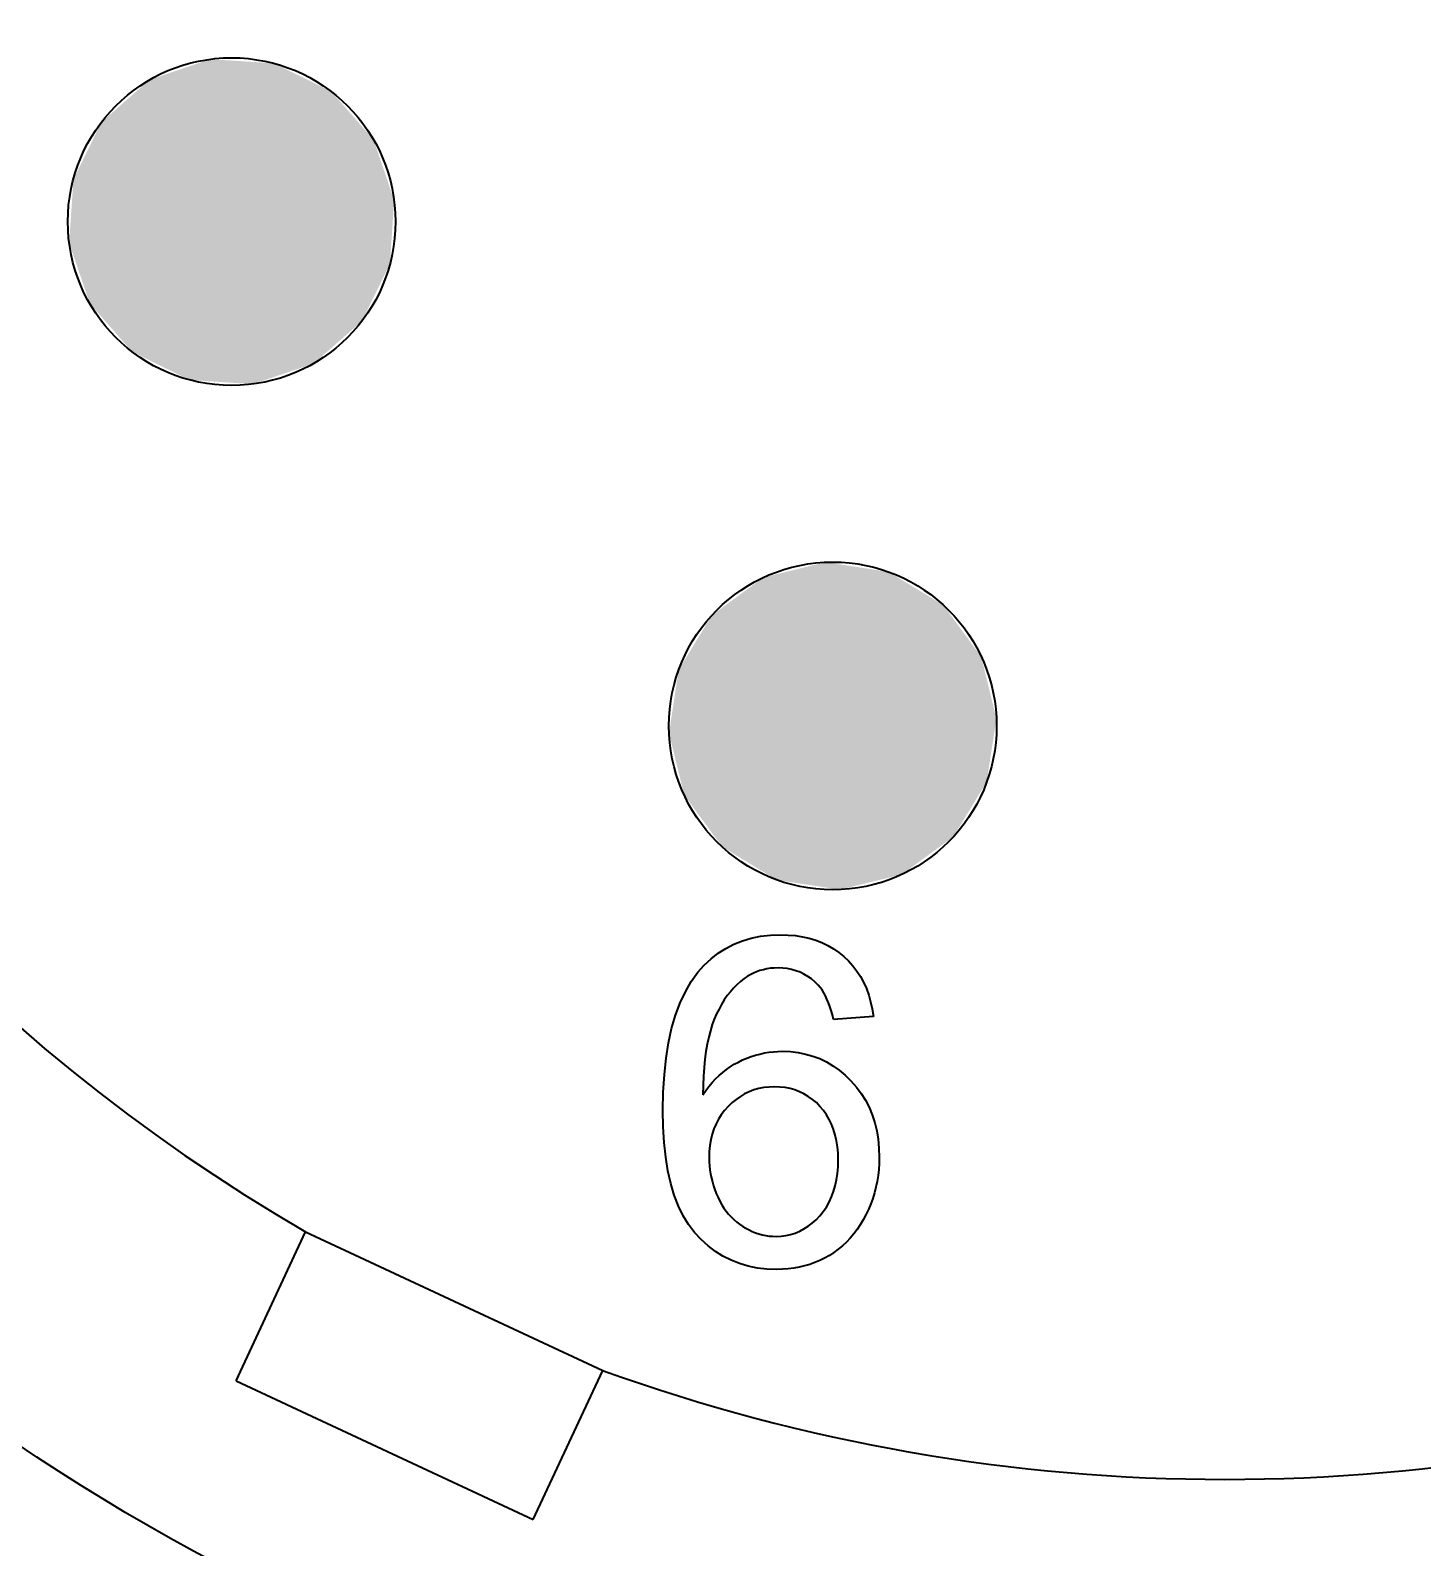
# Model space of a CAD drawing. Extents: x 260 to 819, y -886 to -454.
# Drawn here: x 374.32 to 385.37, y -668.69 to -656.66 of the extents above; entities that cross this region are included whole.
import ezdxf

# ---------------------------------------------------------------- set-up
doc = ezdxf.new("R2010")
doc.units = 0
doc.header["$LTSCALE"] = 150
doc.header["$MEASUREMENT"] = 0
doc.layers.get('0').update_dxf_attribs({"color": 6, "linetype": 'CONTINUOUS'})
doc.layers.add('현배선도', color=7, linetype='CONTINUOUS')

# ---------------------------------------------------------------- blocks, each defined once
blk = doc.blocks.new('A$C220A20F7')
at = {"color": 7, "lineweight": 35, "ltscale": 0.000919583}
blk.add_line((17.964, 11.537), (18.035, 11.558), dxfattribs=at)
at = {"color": 7, "lineweight": 35, "ltscale": 0.000941815}
blk.add_line((18.035, 11.558), (18.109, 11.573), dxfattribs=at)
at = {"color": 7, "lineweight": 35, "ltscale": 0.000971547}
blk.add_line((18.109, 11.573), (18.186, 11.582), dxfattribs=at)
at = {"color": 7, "lineweight": 35, "ltscale": 0.001009}
blk.add_line((18.186, 11.582), (18.266, 11.585), dxfattribs=at)
at = {"color": 7, "lineweight": 35, "ltscale": 0.000754087}
blk.add_line((18.266, 11.585), (18.327, 11.583), dxfattribs=at)
at = {"color": 7, "lineweight": 35, "ltscale": 0.000727654}
blk.add_line((18.327, 11.583), (18.385, 11.578), dxfattribs=at)
at = {"color": 7, "lineweight": 35, "ltscale": 0.000706329}
blk.add_line((18.385, 11.578), (18.441, 11.569), dxfattribs=at)
at = {"color": 7, "lineweight": 35, "ltscale": 0.000685897}
blk.add_line((18.441, 11.569), (18.494, 11.557), dxfattribs=at)
at = {"color": 7, "lineweight": 35, "ltscale": 0.000671608}
blk.add_line((18.494, 11.557), (18.546, 11.542), dxfattribs=at)
at = {"color": 7, "lineweight": 35, "ltscale": 0.000905956}
blk.add_line((17.716, 11.394), (17.773, 11.439), dxfattribs=at)
at = {"color": 7, "lineweight": 35, "ltscale": 0.000896688}
blk.add_line((17.773, 11.439), (17.833, 11.477), dxfattribs=at)
at = {"color": 7, "lineweight": 35, "ltscale": 0.0008957}
blk.add_line((17.833, 11.477), (17.897, 11.51), dxfattribs=at)
at = {"color": 7, "lineweight": 35, "ltscale": 0.00090367}
blk.add_line((17.897, 11.51), (17.964, 11.537), dxfattribs=at)
at = {"color": 7, "lineweight": 35, "ltscale": 0.000658844}
blk.add_line((18.546, 11.542), (18.595, 11.523), dxfattribs=at)
at = {"color": 7, "lineweight": 35, "ltscale": 0.000649926}
blk.add_line((18.595, 11.523), (18.642, 11.5), dxfattribs=at)
at = {"color": 7, "lineweight": 35, "ltscale": 0.000644822}
blk.add_line((18.642, 11.5), (18.686, 11.474), dxfattribs=at)
at = {"color": 7, "lineweight": 35, "ltscale": 0.000645973}
blk.add_line((18.686, 11.474), (18.729, 11.445), dxfattribs=at)
at = {"color": 7, "lineweight": 35, "ltscale": 0.000648436}
blk.add_line((18.729, 11.445), (18.769, 11.413), dxfattribs=at)
at = {"color": 7, "lineweight": 35, "ltscale": 0.000947054}
blk.add_line((17.612, 11.287), (17.662, 11.343), dxfattribs=at)
at = {"color": 7, "lineweight": 35, "ltscale": 0.000921795}
blk.add_line((17.662, 11.343), (17.716, 11.394), dxfattribs=at)
at = {"color": 7, "lineweight": 35, "ltscale": 0.000361754}
blk.add_line((18.187, 11.319), (18.159, 11.314), dxfattribs=at)
at = {"color": 7, "lineweight": 35, "ltscale": 0.000369147}
blk.add_line((18.217, 11.321), (18.187, 11.319), dxfattribs=at)
at = {"color": 7, "lineweight": 35, "ltscale": 0.00037627}
blk.add_line((18.247, 11.322), (18.217, 11.321), dxfattribs=at)
at = {"color": 7, "lineweight": 35, "ltscale": 0.000467221}
blk.add_line((18.284, 11.321), (18.247, 11.322), dxfattribs=at)
at = {"color": 7, "lineweight": 35, "ltscale": 0.000455366}
blk.add_line((18.32, 11.317), (18.284, 11.321), dxfattribs=at)
at = {"color": 7, "lineweight": 35, "ltscale": 0.000444652}
blk.add_line((18.355, 11.31), (18.32, 11.317), dxfattribs=at)
at = {"color": 7, "lineweight": 35, "ltscale": 0.000648131}
blk.add_line((18.769, 11.413), (18.807, 11.377), dxfattribs=at)
at = {"color": 7, "lineweight": 35, "ltscale": 0.00064529}
blk.add_line((18.807, 11.377), (18.841, 11.338), dxfattribs=at)
at = {"color": 7, "lineweight": 35, "ltscale": 0.000644709}
blk.add_line((18.841, 11.338), (18.873, 11.297), dxfattribs=at)
at = {"color": 7, "lineweight": 35, "ltscale": 0.001171}
blk.add_line((17.512, 11.133), (17.559, 11.214), dxfattribs=at)
at = {"color": 7, "lineweight": 35, "ltscale": 0.001122}
blk.add_line((17.559, 11.214), (17.612, 11.287), dxfattribs=at)
at = {"color": 7, "lineweight": 35, "ltscale": 0.000471009}
blk.add_line((17.95, 11.214), (17.921, 11.189), dxfattribs=at)
at = {"color": 7, "lineweight": 35, "ltscale": 0.000468065}
blk.add_line((17.979, 11.237), (17.95, 11.214), dxfattribs=at)
at = {"color": 7, "lineweight": 35, "ltscale": 0.000356068}
blk.add_line((18.002, 11.253), (17.979, 11.237), dxfattribs=at)
at = {"color": 7, "lineweight": 35, "ltscale": 0.000352197}
blk.add_line((18.027, 11.268), (18.002, 11.253), dxfattribs=at)
at = {"color": 7, "lineweight": 35, "ltscale": 0.000349918}
blk.add_line((18.052, 11.28), (18.027, 11.268), dxfattribs=at)
at = {"color": 7, "lineweight": 35, "ltscale": 0.000350401}
blk.add_line((18.077, 11.291), (18.052, 11.28), dxfattribs=at)
at = {"color": 7, "lineweight": 35, "ltscale": 0.000349714}
blk.add_line((18.104, 11.301), (18.077, 11.291), dxfattribs=at)
at = {"color": 7, "lineweight": 35, "ltscale": 0.000352751}
blk.add_line((18.131, 11.308), (18.104, 11.301), dxfattribs=at)
at = {"color": 7, "lineweight": 35, "ltscale": 0.00035651}
blk.add_line((18.159, 11.314), (18.131, 11.308), dxfattribs=at)
at = {"color": 7, "lineweight": 35, "ltscale": 0.000438475}
blk.add_line((18.389, 11.3), (18.355, 11.31), dxfattribs=at)
at = {"color": 7, "lineweight": 35, "ltscale": 0.000434022}
blk.add_line((18.422, 11.288), (18.389, 11.3), dxfattribs=at)
at = {"color": 7, "lineweight": 35, "ltscale": 0.000434667}
blk.add_line((18.453, 11.273), (18.422, 11.288), dxfattribs=at)
at = {"color": 7, "lineweight": 35, "ltscale": 0.000436206}
blk.add_line((18.483, 11.255), (18.453, 11.273), dxfattribs=at)
at = {"color": 7, "lineweight": 35, "ltscale": 0.000443677}
blk.add_line((18.512, 11.235), (18.483, 11.255), dxfattribs=at)
at = {"color": 7, "lineweight": 35, "ltscale": 0.000451816}
blk.add_line((18.54, 11.211), (18.512, 11.235), dxfattribs=at)
at = {"color": 7, "lineweight": 35, "ltscale": 0.000463438}
blk.add_line((18.566, 11.186), (18.54, 11.211), dxfattribs=at)
at = {"color": 7, "lineweight": 35, "ltscale": 0.000648256}
blk.add_line((18.873, 11.297), (18.901, 11.254), dxfattribs=at)
at = {"color": 7, "lineweight": 35, "ltscale": 0.000657346}
blk.add_line((18.901, 11.254), (18.926, 11.208), dxfattribs=at)
at = {"color": 7, "lineweight": 35, "ltscale": 0.000670138}
blk.add_line((18.926, 11.208), (18.948, 11.159), dxfattribs=at)
at = {"color": 7, "lineweight": 35, "ltscale": 0.001229}
blk.add_line((17.47, 11.044), (17.512, 11.133), dxfattribs=at)
at = {"color": 7, "lineweight": 35, "ltscale": 0.000504615}
blk.add_line((17.844, 11.102), (17.821, 11.069), dxfattribs=at)
at = {"color": 7, "lineweight": 35, "ltscale": 0.0004939}
blk.add_line((17.869, 11.133), (17.844, 11.102), dxfattribs=at)
at = {"color": 7, "lineweight": 35, "ltscale": 0.000485108}
blk.add_line((17.894, 11.162), (17.869, 11.133), dxfattribs=at)
at = {"color": 7, "lineweight": 35, "ltscale": 0.000476901}
blk.add_line((17.921, 11.189), (17.894, 11.162), dxfattribs=at)
at = {"color": 7, "lineweight": 35, "ltscale": 0.000294962}
blk.add_line((18.581, 11.167), (18.566, 11.186), dxfattribs=at)
at = {"color": 7, "lineweight": 35, "ltscale": 0.000310109}
blk.add_line((18.596, 11.147), (18.581, 11.167), dxfattribs=at)
at = {"color": 7, "lineweight": 35, "ltscale": 0.000327368}
blk.add_line((18.61, 11.125), (18.596, 11.147), dxfattribs=at)
at = {"color": 7, "lineweight": 35, "ltscale": 0.000344089}
blk.add_line((18.623, 11.101), (18.61, 11.125), dxfattribs=at)
at = {"color": 7, "lineweight": 35, "ltscale": 0.000363456}
blk.add_line((18.635, 11.075), (18.623, 11.101), dxfattribs=at)
at = {"color": 7, "lineweight": 35, "ltscale": 0.000684741}
blk.add_line((18.948, 11.159), (18.967, 11.107), dxfattribs=at)
at = {"color": 7, "lineweight": 35, "ltscale": 0.000703616}
blk.add_line((18.967, 11.107), (18.982, 11.053), dxfattribs=at)
at = {"color": 7, "lineweight": 35, "ltscale": 0.001298}
blk.add_line((17.434, 10.947), (17.47, 11.044), dxfattribs=at)
at = {"color": 7, "lineweight": 35, "ltscale": 0.000561843}
blk.add_line((17.759, 10.957), (17.741, 10.916), dxfattribs=at)
at = {"color": 7, "lineweight": 35, "ltscale": 0.000546097}
blk.add_line((17.779, 10.996), (17.759, 10.957), dxfattribs=at)
at = {"color": 7, "lineweight": 35, "ltscale": 0.000530894}
blk.add_line((17.799, 11.033), (17.779, 10.996), dxfattribs=at)
at = {"color": 7, "lineweight": 35, "ltscale": 0.000517417}
blk.add_line((17.821, 11.069), (17.799, 11.033), dxfattribs=at)
at = {"color": 7, "lineweight": 35, "ltscale": 0.000383467}
blk.add_line((18.647, 11.046), (18.635, 11.075), dxfattribs=at)
at = {"color": 7, "lineweight": 35, "ltscale": 0.000404001}
blk.add_line((18.658, 11.016), (18.647, 11.046), dxfattribs=at)
at = {"color": 7, "lineweight": 35, "ltscale": 0.000425459}
blk.add_line((18.668, 10.983), (18.658, 11.016), dxfattribs=at)
at = {"color": 7, "lineweight": 35, "ltscale": 0.000447966}
blk.add_line((18.678, 10.949), (18.668, 10.983), dxfattribs=at)
at = {"color": 7, "lineweight": 35, "ltscale": 0.000726195}
blk.add_line((18.982, 11.053), (18.995, 10.997), dxfattribs=at)
at = {"color": 7, "lineweight": 35, "ltscale": 0.000750896}
blk.add_line((18.995, 10.997), (19.004, 10.937), dxfattribs=at)
at = {"color": 7, "lineweight": 35, "ltscale": 0.001455}
blk.add_line((17.378, 10.728), (17.403, 10.841), dxfattribs=at)
at = {"color": 7, "lineweight": 35, "ltscale": 0.001373}
blk.add_line((17.403, 10.841), (17.434, 10.947), dxfattribs=at)
at = {"color": 7, "lineweight": 35, "ltscale": 0.000623712}
blk.add_line((17.725, 10.872), (17.71, 10.824), dxfattribs=at)
at = {"color": 7, "lineweight": 35, "ltscale": 0.000587474}
blk.add_line((17.741, 10.916), (17.725, 10.872), dxfattribs=at)
at = {"color": 7, "lineweight": 35, "ltscale": 0.000470385}
blk.add_line((18.687, 10.912), (18.678, 10.949), dxfattribs=at)
at = {"color": 7, "lineweight": 35, "ltscale": 0.00398}
blk.add_line((19.004, 10.937), (18.687, 10.912), dxfattribs=at)
at = {"color": 7, "lineweight": 35, "ltscale": 0.001544}
blk.add_line((17.359, 10.606), (17.378, 10.728), dxfattribs=at)
at = {"color": 7, "lineweight": 35, "ltscale": 0.000739956}
blk.add_line((17.685, 10.718), (17.675, 10.66), dxfattribs=at)
at = {"color": 7, "lineweight": 35, "ltscale": 0.000699383}
blk.add_line((17.697, 10.773), (17.685, 10.718), dxfattribs=at)
at = {"color": 7, "lineweight": 35, "ltscale": 0.000660246}
blk.add_line((17.71, 10.824), (17.697, 10.773), dxfattribs=at)
at = {"color": 7, "lineweight": 35, "ltscale": 0.001636}
blk.add_line((17.345, 10.476), (17.359, 10.606), dxfattribs=at)
at = {"color": 7, "lineweight": 35, "ltscale": 0.00082277}
blk.add_line((17.667, 10.598), (17.661, 10.533), dxfattribs=at)
at = {"color": 7, "lineweight": 35, "ltscale": 0.000780346}
blk.add_line((17.675, 10.66), (17.667, 10.598), dxfattribs=at)
at = {"color": 7, "lineweight": 35, "ltscale": 0.000459796}
blk.add_line((17.966, 10.592), (18, 10.606), dxfattribs=at)
at = {"color": 7, "lineweight": 35, "ltscale": 0.000456098}
blk.add_line((18, 10.606), (18.034, 10.619), dxfattribs=at)
at = {"color": 7, "lineweight": 35, "ltscale": 0.00045203}
blk.add_line((18.034, 10.619), (18.069, 10.63), dxfattribs=at)
at = {"color": 7, "lineweight": 35, "ltscale": 0.000450368}
blk.add_line((18.069, 10.63), (18.104, 10.639), dxfattribs=at)
at = {"color": 7, "lineweight": 35, "ltscale": 0.000449018}
blk.add_line((18.104, 10.639), (18.139, 10.647), dxfattribs=at)
at = {"color": 7, "lineweight": 35, "ltscale": 0.000448714}
blk.add_line((18.139, 10.647), (18.174, 10.653), dxfattribs=at)
at = {"color": 7, "lineweight": 35, "ltscale": 0.000451019}
blk.add_line((18.174, 10.653), (18.21, 10.657), dxfattribs=at)
at = {"color": 7, "lineweight": 35, "ltscale": 0.000451246}
blk.add_line((18.21, 10.657), (18.246, 10.66), dxfattribs=at)
at = {"color": 7, "lineweight": 35, "ltscale": 0.00045407}
blk.add_line((18.246, 10.66), (18.282, 10.661), dxfattribs=at)
at = {"color": 7, "lineweight": 35, "ltscale": 0.000787132}
blk.add_line((18.282, 10.661), (18.345, 10.658), dxfattribs=at)
at = {"color": 7, "lineweight": 35, "ltscale": 0.000767968}
blk.add_line((18.345, 10.658), (18.406, 10.651), dxfattribs=at)
at = {"color": 7, "lineweight": 35, "ltscale": 0.000753061}
blk.add_line((18.406, 10.651), (18.465, 10.639), dxfattribs=at)
at = {"color": 7, "lineweight": 35, "ltscale": 0.000744536}
blk.add_line((18.465, 10.639), (18.523, 10.623), dxfattribs=at)
at = {"color": 7, "lineweight": 35, "ltscale": 0.000740051}
blk.add_line((18.523, 10.623), (18.578, 10.602), dxfattribs=at)
at = {"color": 7, "lineweight": 35, "ltscale": 0.00074105}
blk.add_line((18.578, 10.602), (18.631, 10.576), dxfattribs=at)
at = {"color": 7, "lineweight": 35, "ltscale": 0.001733}
blk.add_line((17.336, 10.337), (17.345, 10.476), dxfattribs=at)
at = {"color": 7, "lineweight": 35, "ltscale": 0.000865558}
blk.add_line((17.661, 10.533), (17.656, 10.464), dxfattribs=at)
at = {"color": 7, "lineweight": 35, "ltscale": 0.000477423}
blk.add_line((17.779, 10.468), (17.808, 10.493), dxfattribs=at)
at = {"color": 7, "lineweight": 35, "ltscale": 0.000472571}
blk.add_line((17.808, 10.493), (17.838, 10.516), dxfattribs=at)
at = {"color": 7, "lineweight": 35, "ltscale": 0.000470081}
blk.add_line((17.838, 10.516), (17.868, 10.538), dxfattribs=at)
at = {"color": 7, "lineweight": 35, "ltscale": 0.000467336}
blk.add_line((17.868, 10.538), (17.9, 10.558), dxfattribs=at)
at = {"color": 7, "lineweight": 35, "ltscale": 0.00046766}
blk.add_line((17.9, 10.558), (17.933, 10.575), dxfattribs=at)
at = {"color": 7, "lineweight": 35, "ltscale": 0.000464931}
blk.add_line((17.933, 10.575), (17.966, 10.592), dxfattribs=at)
at = {"color": 7, "lineweight": 35, "ltscale": 0.000748628}
blk.add_line((18.631, 10.576), (18.683, 10.545), dxfattribs=at)
at = {"color": 7, "lineweight": 35, "ltscale": 0.000760097}
blk.add_line((18.683, 10.545), (18.732, 10.51), dxfattribs=at)
at = {"color": 7, "lineweight": 35, "ltscale": 0.000778594}
blk.add_line((18.732, 10.51), (18.78, 10.47), dxfattribs=at)
at = {"color": 7, "lineweight": 35, "ltscale": 0.000953309}
blk.add_line((17.653, 10.391), (17.651, 10.315), dxfattribs=at)
at = {"color": 7, "lineweight": 35, "ltscale": 0.000909336}
blk.add_line((17.656, 10.464), (17.653, 10.391), dxfattribs=at)
at = {"color": 7, "lineweight": 35, "ltscale": 0.000508128}
blk.add_line((17.675, 10.349), (17.699, 10.381), dxfattribs=at)
at = {"color": 7, "lineweight": 35, "ltscale": 0.000498925}
blk.add_line((17.699, 10.381), (17.725, 10.412), dxfattribs=at)
at = {"color": 7, "lineweight": 35, "ltscale": 0.000490232}
blk.add_line((17.725, 10.412), (17.751, 10.441), dxfattribs=at)
at = {"color": 7, "lineweight": 35, "ltscale": 0.000483417}
blk.add_line((17.751, 10.441), (17.779, 10.468), dxfattribs=at)
at = {"color": 7, "lineweight": 35, "ltscale": 0.000498469}
blk.add_line((18.056, 10.354), (18.019, 10.34), dxfattribs=at)
at = {"color": 7, "lineweight": 35, "ltscale": 0.000501568}
blk.add_line((18.095, 10.365), (18.056, 10.354), dxfattribs=at)
at = {"color": 7, "lineweight": 35, "ltscale": 0.000509105}
blk.add_line((18.135, 10.372), (18.095, 10.365), dxfattribs=at)
at = {"color": 7, "lineweight": 35, "ltscale": 0.000520513}
for p, q in [((18.176, 10.377), (18.135, 10.372)), ((18.303, 10.372), (18.261, 10.377))]:
    blk.add_line(p, q, dxfattribs=at)
at = {"color": 7, "lineweight": 35, "ltscale": 0.000532901}
blk.add_line((18.219, 10.379), (18.176, 10.377), dxfattribs=at)
at = {"color": 7, "lineweight": 35, "ltscale": 0.000535951}
blk.add_line((18.261, 10.377), (18.219, 10.379), dxfattribs=at)
at = {"color": 7, "lineweight": 35, "ltscale": 0.000508356}
blk.add_line((18.343, 10.365), (18.303, 10.372), dxfattribs=at)
at = {"color": 7, "lineweight": 35, "ltscale": 0.000499365}
blk.add_line((18.381, 10.354), (18.343, 10.365), dxfattribs=at)
at = {"color": 7, "lineweight": 35, "ltscale": 0.000492756}
blk.add_line((18.418, 10.34), (18.381, 10.354), dxfattribs=at)
at = {"color": 7, "lineweight": 35, "ltscale": 0.000799435}
blk.add_line((18.78, 10.47), (18.826, 10.426), dxfattribs=at)
at = {"color": 7, "lineweight": 35, "ltscale": 0.000806213}
blk.add_line((18.826, 10.426), (18.869, 10.377), dxfattribs=at)
at = {"color": 7, "lineweight": 35, "ltscale": 0.000797124}
blk.add_line((18.869, 10.377), (18.907, 10.326), dxfattribs=at)
at = {"color": 7, "lineweight": 35, "ltscale": 0.001833}
blk.add_line((17.334, 10.191), (17.336, 10.337), dxfattribs=at)
at = {"color": 7, "lineweight": 35, "ltscale": 0.000519537}
blk.add_line((17.651, 10.315), (17.675, 10.349), dxfattribs=at)
at = {"color": 7, "lineweight": 35, "ltscale": 0.000533138}
blk.add_line((17.882, 10.253), (17.851, 10.223), dxfattribs=at)
at = {"color": 7, "lineweight": 35, "ltscale": 0.000519893}
blk.add_line((17.914, 10.279), (17.882, 10.253), dxfattribs=at)
at = {"color": 7, "lineweight": 35, "ltscale": 0.000508911}
blk.add_line((17.948, 10.303), (17.914, 10.279), dxfattribs=at)
at = {"color": 7, "lineweight": 35, "ltscale": 0.000501934}
blk.add_line((17.982, 10.323), (17.948, 10.303), dxfattribs=at)
at = {"color": 7, "lineweight": 35, "ltscale": 0.000499632}
blk.add_line((18.019, 10.34), (17.982, 10.323), dxfattribs=at)
at = {"color": 7, "lineweight": 35, "ltscale": 0.000492058}
blk.add_line((18.453, 10.323), (18.418, 10.34), dxfattribs=at)
at = {"color": 7, "lineweight": 35, "ltscale": 0.000494037}
blk.add_line((18.487, 10.303), (18.453, 10.323), dxfattribs=at)
at = {"color": 7, "lineweight": 35, "ltscale": 0.00049895}
blk.add_line((18.52, 10.279), (18.487, 10.303), dxfattribs=at)
at = {"color": 7, "lineweight": 35, "ltscale": 0.000508185}
blk.add_line((18.551, 10.253), (18.52, 10.279), dxfattribs=at)
at = {"color": 7, "lineweight": 35, "ltscale": 0.000521677}
blk.add_line((18.58, 10.223), (18.551, 10.253), dxfattribs=at)
at = {"color": 7, "lineweight": 35, "ltscale": 0.000794157}
blk.add_line((18.907, 10.326), (18.94, 10.272), dxfattribs=at)
at = {"color": 7, "lineweight": 35, "ltscale": 0.000796072}
blk.add_line((18.94, 10.272), (18.97, 10.216), dxfattribs=at)
at = {"color": 7, "lineweight": 35, "ltscale": 0.001638}
blk.add_line((17.336, 10.06), (17.334, 10.191), dxfattribs=at)
at = {"color": 7, "lineweight": 35, "ltscale": 0.000532323}
blk.add_line((17.775, 10.122), (17.755, 10.084), dxfattribs=at)
at = {"color": 7, "lineweight": 35, "ltscale": 0.000530118}
blk.add_line((17.797, 10.157), (17.775, 10.122), dxfattribs=at)
at = {"color": 7, "lineweight": 35, "ltscale": 0.000531619}
blk.add_line((17.823, 10.191), (17.797, 10.157), dxfattribs=at)
at = {"color": 7, "lineweight": 35, "ltscale": 0.0005363}
blk.add_line((17.851, 10.223), (17.823, 10.191), dxfattribs=at)
at = {"color": 7, "lineweight": 35, "ltscale": 0.000527368}
blk.add_line((18.608, 10.191), (18.58, 10.223), dxfattribs=at)
at = {"color": 7, "lineweight": 35, "ltscale": 0.000527557}
blk.add_line((18.632, 10.157), (18.608, 10.191), dxfattribs=at)
at = {"color": 7, "lineweight": 35, "ltscale": 0.000533143}
blk.add_line((18.654, 10.12), (18.632, 10.157), dxfattribs=at)
at = {"color": 7, "lineweight": 35, "ltscale": 0.000540722}
blk.add_line((18.672, 10.081), (18.654, 10.12), dxfattribs=at)
at = {"color": 7, "lineweight": 35, "ltscale": 0.000803434}
blk.add_line((18.97, 10.216), (18.994, 10.156), dxfattribs=at)
at = {"color": 7, "lineweight": 35, "ltscale": 0.000816461}
blk.add_line((18.994, 10.156), (19.014, 10.094), dxfattribs=at)
at = {"color": 7, "lineweight": 35, "ltscale": 0.001545}
blk.add_line((17.344, 9.936), (17.336, 10.06), dxfattribs=at)
at = {"color": 7, "lineweight": 35, "ltscale": 0.000560686}
blk.add_line((17.725, 10.002), (17.714, 9.959), dxfattribs=at)
at = {"color": 7, "lineweight": 35, "ltscale": 0.00054756}
blk.add_line((17.738, 10.044), (17.725, 10.002), dxfattribs=at)
at = {"color": 7, "lineweight": 35, "ltscale": 0.000538459}
blk.add_line((17.755, 10.084), (17.738, 10.044), dxfattribs=at)
at = {"color": 7, "lineweight": 35, "ltscale": 0.000553196}
blk.add_line((18.688, 10.04), (18.672, 10.081), dxfattribs=at)
at = {"color": 7, "lineweight": 35, "ltscale": 0.000568427}
blk.add_line((18.701, 9.996), (18.688, 10.04), dxfattribs=at)
at = {"color": 7, "lineweight": 35, "ltscale": 0.000587565}
blk.add_line((18.711, 9.95), (18.701, 9.996), dxfattribs=at)
at = {"color": 7, "lineweight": 35, "ltscale": 0.000834365}
blk.add_line((19.014, 10.094), (19.03, 10.029), dxfattribs=at)
at = {"color": 7, "lineweight": 35, "ltscale": 0.000856537}
blk.add_line((19.03, 10.029), (19.041, 9.962), dxfattribs=at)
at = {"color": 7, "lineweight": 35, "ltscale": 0.001456}
blk.add_line((17.356, 9.82), (17.344, 9.936), dxfattribs=at)
at = {"color": 7, "lineweight": 35, "ltscale": 0.000595866}
blk.add_line((17.707, 9.913), (17.702, 9.866), dxfattribs=at)
at = {"color": 7, "lineweight": 35, "ltscale": 0.000577025}
blk.add_line((17.714, 9.959), (17.707, 9.913), dxfattribs=at)
at = {"color": 7, "lineweight": 35, "ltscale": 0.000609031}
blk.add_line((18.718, 9.902), (18.711, 9.95), dxfattribs=at)
at = {"color": 7, "lineweight": 35, "ltscale": 0.000633272}
blk.add_line((18.723, 9.851), (18.718, 9.902), dxfattribs=at)
at = {"color": 7, "lineweight": 35, "ltscale": 0.000883926}
blk.add_line((19.041, 9.962), (19.048, 9.891), dxfattribs=at)
at = {"color": 7, "lineweight": 35, "ltscale": 0.000914247}
blk.add_line((19.048, 9.891), (19.05, 9.818), dxfattribs=at)
at = {"color": 7, "lineweight": 35, "ltscale": 0.00137}
blk.add_line((17.374, 9.712), (17.356, 9.82), dxfattribs=at)
at = {"color": 7, "lineweight": 35, "ltscale": 0.000618109}
blk.add_line((17.702, 9.866), (17.701, 9.816), dxfattribs=at)
at = {"color": 7, "lineweight": 35, "ltscale": 0.000410754}
blk.add_line((17.701, 9.816), (17.701, 9.783), dxfattribs=at)
at = {"color": 7, "lineweight": 35, "ltscale": 0.000407473}
blk.add_line((17.701, 9.783), (17.703, 9.751), dxfattribs=at)
at = {"color": 7, "lineweight": 35, "ltscale": 0.000660156}
blk.add_line((18.724, 9.799), (18.723, 9.851), dxfattribs=at)
at = {"color": 7, "lineweight": 35, "ltscale": 0.000686088}
blk.add_line((18.723, 9.744), (18.724, 9.799), dxfattribs=at)
at = {"color": 7, "lineweight": 35, "ltscale": 0.00060041}
blk.add_line((19.049, 9.77), (19.046, 9.722), dxfattribs=at)
at = {"color": 7, "lineweight": 35, "ltscale": 0.000607646}
blk.add_line((19.05, 9.818), (19.049, 9.77), dxfattribs=at)
at = {"color": 7, "lineweight": 35, "ltscale": 0.001288}
blk.add_line((17.397, 9.612), (17.374, 9.712), dxfattribs=at)
at = {"color": 7, "lineweight": 35, "ltscale": 0.000406014}
blk.add_line((17.703, 9.751), (17.707, 9.719), dxfattribs=at)
at = {"color": 7, "lineweight": 35, "ltscale": 0.000404413}
blk.add_line((17.707, 9.719), (17.712, 9.687), dxfattribs=at)
at = {"color": 7, "lineweight": 35, "ltscale": 0.000404585}
blk.add_line((17.712, 9.687), (17.718, 9.655), dxfattribs=at)
at = {"color": 7, "lineweight": 35, "ltscale": 0.000404317}
blk.add_line((17.718, 9.655), (17.726, 9.624), dxfattribs=at)
at = {"color": 7, "lineweight": 35, "ltscale": 0.000611219}
blk.add_line((18.701, 9.593), (18.711, 9.641), dxfattribs=at)
at = {"color": 7, "lineweight": 35, "ltscale": 0.000633972}
blk.add_line((18.711, 9.641), (18.718, 9.691), dxfattribs=at)
at = {"color": 7, "lineweight": 35, "ltscale": 0.000658994}
blk.add_line((18.718, 9.691), (18.723, 9.744), dxfattribs=at)
at = {"color": 7, "lineweight": 35, "ltscale": 0.000589141}
blk.add_line((19.041, 9.674), (19.033, 9.628), dxfattribs=at)
at = {"color": 7, "lineweight": 35, "ltscale": 0.00059377}
blk.add_line((19.046, 9.722), (19.041, 9.674), dxfattribs=at)
at = {"color": 7, "lineweight": 35, "ltscale": 0.001212}
blk.add_line((17.424, 9.519), (17.397, 9.612), dxfattribs=at)
at = {"color": 7, "lineweight": 35, "ltscale": 0.001142}
blk.add_line((17.457, 9.433), (17.424, 9.519), dxfattribs=at)
at = {"color": 7, "lineweight": 35, "ltscale": 0.000405763}
blk.add_line((17.726, 9.624), (17.735, 9.592), dxfattribs=at)
at = {"color": 7, "lineweight": 35, "ltscale": 0.000407315}
blk.add_line((17.735, 9.592), (17.745, 9.562), dxfattribs=at)
at = {"color": 7, "lineweight": 35, "ltscale": 0.000409809}
blk.add_line((17.745, 9.562), (17.757, 9.531), dxfattribs=at)
at = {"color": 7, "lineweight": 35, "ltscale": 0.000413705}
blk.add_line((17.757, 9.531), (17.771, 9.501), dxfattribs=at)
at = {"color": 7, "lineweight": 35, "ltscale": 0.000575777}
blk.add_line((18.672, 9.505), (18.688, 9.548), dxfattribs=at)
at = {"color": 7, "lineweight": 35, "ltscale": 0.000591925}
blk.add_line((18.688, 9.548), (18.701, 9.593), dxfattribs=at)
at = {"color": 7, "lineweight": 35, "ltscale": 0.000581889}
blk.add_line((19.012, 9.537), (18.999, 9.492), dxfattribs=at)
at = {"color": 7, "lineweight": 35, "ltscale": 0.000582329}
blk.add_line((19.024, 9.582), (19.012, 9.537), dxfattribs=at)
at = {"color": 7, "lineweight": 35, "ltscale": 0.000585012}
blk.add_line((19.033, 9.628), (19.024, 9.582), dxfattribs=at)
at = {"color": 7, "lineweight": 35, "ltscale": 0.00108}
blk.add_line((17.495, 9.356), (17.457, 9.433), dxfattribs=at)
at = {"color": 7, "lineweight": 35, "ltscale": 0.000410466}
blk.add_line((17.771, 9.501), (17.785, 9.471), dxfattribs=at)
at = {"color": 7, "lineweight": 35, "ltscale": 0.00040122}
blk.add_line((17.785, 9.471), (17.801, 9.443), dxfattribs=at)
at = {"color": 7, "lineweight": 35, "ltscale": 0.000393205}
blk.add_line((17.801, 9.443), (17.818, 9.417), dxfattribs=at)
at = {"color": 7, "lineweight": 35, "ltscale": 0.000385402}
blk.add_line((17.818, 9.417), (17.836, 9.392), dxfattribs=at)
at = {"color": 7, "lineweight": 35, "ltscale": 0.000380004}
blk.add_line((17.836, 9.392), (17.855, 9.368), dxfattribs=at)
at = {"color": 7, "lineweight": 35, "ltscale": 0.000547829}
blk.add_line((18.606, 9.389), (18.631, 9.425), dxfattribs=at)
at = {"color": 7, "lineweight": 35, "ltscale": 0.000553499}
blk.add_line((18.631, 9.425), (18.653, 9.464), dxfattribs=at)
at = {"color": 7, "lineweight": 35, "ltscale": 0.000561901}
blk.add_line((18.653, 9.464), (18.672, 9.505), dxfattribs=at)
at = {"color": 7, "lineweight": 35, "ltscale": 0.000586463}
blk.add_line((18.965, 9.406), (18.945, 9.363), dxfattribs=at)
at = {"color": 7, "lineweight": 35, "ltscale": 0.000582944}
blk.add_line((18.983, 9.449), (18.965, 9.406), dxfattribs=at)
at = {"color": 7, "lineweight": 35, "ltscale": 0.000581364}
blk.add_line((18.999, 9.492), (18.983, 9.449), dxfattribs=at)
at = {"color": 7, "lineweight": 35, "ltscale": 0.001027}
blk.add_line((17.538, 9.286), (17.495, 9.356), dxfattribs=at)
at = {"color": 7, "lineweight": 35, "ltscale": 0.000983784}
blk.add_line((17.585, 9.223), (17.538, 9.286), dxfattribs=at)
at = {"color": 7, "lineweight": 35, "ltscale": 0.000375643}
blk.add_line((17.855, 9.368), (17.875, 9.346), dxfattribs=at)
at = {"color": 7, "lineweight": 35, "ltscale": 0.000371854}
blk.add_line((17.875, 9.346), (17.896, 9.325), dxfattribs=at)
at = {"color": 7, "lineweight": 35, "ltscale": 0.000369537}
blk.add_line((17.896, 9.325), (17.919, 9.305), dxfattribs=at)
at = {"color": 7, "lineweight": 35, "ltscale": 0.000369466}
blk.add_line((17.919, 9.305), (17.942, 9.288), dxfattribs=at)
at = {"color": 7, "lineweight": 35, "ltscale": 0.000371572}
blk.add_line((17.942, 9.288), (17.967, 9.271), dxfattribs=at)
at = {"color": 7, "lineweight": 35, "ltscale": 0.000367216}
blk.add_line((17.967, 9.271), (17.992, 9.256), dxfattribs=at)
at = {"color": 7, "lineweight": 35, "ltscale": 0.000491308}
blk.add_line((18.453, 9.251), (18.486, 9.272), dxfattribs=at)
at = {"color": 7, "lineweight": 35, "ltscale": 0.000502805}
blk.add_line((18.486, 9.272), (18.518, 9.297), dxfattribs=at)
at = {"color": 7, "lineweight": 35, "ltscale": 0.000518347}
blk.add_line((18.518, 9.297), (18.549, 9.324), dxfattribs=at)
at = {"color": 7, "lineweight": 35, "ltscale": 0.000536099}
blk.add_line((18.549, 9.324), (18.579, 9.355), dxfattribs=at)
at = {"color": 7, "lineweight": 35, "ltscale": 0.000545351}
blk.add_line((18.579, 9.355), (18.606, 9.389), dxfattribs=at)
at = {"color": 7, "lineweight": 35, "ltscale": 0.000560067}
blk.add_line((18.899, 9.283), (18.874, 9.246), dxfattribs=at)
at = {"color": 7, "lineweight": 35, "ltscale": 0.000569985}
blk.add_line((18.923, 9.322), (18.899, 9.283), dxfattribs=at)
at = {"color": 7, "lineweight": 35, "ltscale": 0.000581416}
blk.add_line((18.945, 9.363), (18.923, 9.322), dxfattribs=at)
at = {"color": 7, "lineweight": 35, "ltscale": 0.01631}
for p, q in [((13.948, 8.045), (14.499, 9.228)), ((16.304, 6.946), (16.856, 8.129))]:
    blk.add_line(p, q, dxfattribs=at)
at = {"color": 7, "lineweight": 35, "ltscale": 0.0325}
for p, q in [((14.499, 9.228), (16.856, 8.129)), ((13.948, 8.045), (16.304, 6.946))]:
    blk.add_line(p, q, dxfattribs=at)
at = {"color": 7, "lineweight": 35, "ltscale": 0.00095123}
blk.add_line((17.637, 9.167), (17.585, 9.223), dxfattribs=at)
at = {"color": 7, "lineweight": 35, "ltscale": 0.00092706}
blk.add_line((17.692, 9.117), (17.637, 9.167), dxfattribs=at)
at = {"color": 7, "lineweight": 35, "ltscale": 0.000361057}
blk.add_line((17.992, 9.256), (18.018, 9.243), dxfattribs=at)
at = {"color": 7, "lineweight": 35, "ltscale": 0.000355125}
blk.add_line((18.018, 9.243), (18.043, 9.231), dxfattribs=at)
at = {"color": 7, "lineweight": 35, "ltscale": 0.000349303}
blk.add_line((18.043, 9.231), (18.069, 9.22), dxfattribs=at)
at = {"color": 7, "lineweight": 35, "ltscale": 0.000346998}
blk.add_line((18.069, 9.22), (18.096, 9.212), dxfattribs=at)
at = {"color": 7, "lineweight": 35, "ltscale": 0.000342788}
blk.add_line((18.096, 9.212), (18.122, 9.205), dxfattribs=at)
at = {"color": 7, "lineweight": 35, "ltscale": 0.000341973}
blk.add_line((18.122, 9.205), (18.149, 9.199), dxfattribs=at)
at = {"color": 7, "lineweight": 35, "ltscale": 0.000341601}
blk.add_line((18.149, 9.199), (18.176, 9.195), dxfattribs=at)
at = {"color": 7, "lineweight": 35, "ltscale": 0.00034309}
blk.add_line((18.176, 9.195), (18.203, 9.193), dxfattribs=at)
at = {"color": 7, "lineweight": 35, "ltscale": 0.00034345}
blk.add_line((18.203, 9.193), (18.231, 9.192), dxfattribs=at)
at = {"color": 7, "lineweight": 35, "ltscale": 0.000499372}
blk.add_line((18.231, 9.192), (18.271, 9.194), dxfattribs=at)
at = {"color": 7, "lineweight": 35, "ltscale": 0.000488296}
blk.add_line((18.271, 9.194), (18.31, 9.199), dxfattribs=at)
at = {"color": 7, "lineweight": 35, "ltscale": 0.000480962}
blk.add_line((18.31, 9.199), (18.347, 9.207), dxfattribs=at)
at = {"color": 7, "lineweight": 35, "ltscale": 0.000477354}
blk.add_line((18.347, 9.207), (18.384, 9.218), dxfattribs=at)
at = {"color": 7, "lineweight": 35, "ltscale": 0.000479039}
blk.add_line((18.384, 9.218), (18.419, 9.233), dxfattribs=at)
at = {"color": 7, "lineweight": 35, "ltscale": 0.000481108}
blk.add_line((18.419, 9.233), (18.453, 9.251), dxfattribs=at)
at = {"color": 7, "lineweight": 35, "ltscale": 0.000538945}
blk.add_line((18.82, 9.178), (18.79, 9.146), dxfattribs=at)
at = {"color": 7, "lineweight": 35, "ltscale": 0.000544516}
blk.add_line((18.848, 9.211), (18.82, 9.178), dxfattribs=at)
at = {"color": 7, "lineweight": 35, "ltscale": 0.000550849}
blk.add_line((18.874, 9.246), (18.848, 9.211), dxfattribs=at)
at = {"color": 7, "lineweight": 35, "ltscale": 0.000906861}
blk.add_line((17.75, 9.073), (17.692, 9.117), dxfattribs=at)
at = {"color": 7, "lineweight": 35, "ltscale": 0.000895918}
blk.add_line((17.81, 9.035), (17.75, 9.073), dxfattribs=at)
at = {"color": 7, "lineweight": 35, "ltscale": 0.000892331}
blk.add_line((17.874, 9.003), (17.81, 9.035), dxfattribs=at)
at = {"color": 7, "lineweight": 35, "ltscale": 0.000537032}
blk.add_line((18.655, 9.041), (18.617, 9.02), dxfattribs=at)
at = {"color": 7, "lineweight": 35, "ltscale": 0.00053699}
blk.add_line((18.691, 9.065), (18.655, 9.041), dxfattribs=at)
at = {"color": 7, "lineweight": 35, "ltscale": 0.000535237}
blk.add_line((18.725, 9.09), (18.691, 9.065), dxfattribs=at)
at = {"color": 7, "lineweight": 35, "ltscale": 0.00053517}
blk.add_line((18.758, 9.117), (18.725, 9.09), dxfattribs=at)
at = {"color": 7, "lineweight": 35, "ltscale": 0.000535608}
blk.add_line((18.79, 9.146), (18.758, 9.117), dxfattribs=at)
at = {"color": 7, "lineweight": 35, "ltscale": 0.000895456}
blk.add_line((17.941, 8.977), (17.874, 9.003), dxfattribs=at)
at = {"color": 7, "lineweight": 35, "ltscale": 0.000905441}
blk.add_line((18.01, 8.956), (17.941, 8.977), dxfattribs=at)
at = {"color": 7, "lineweight": 35, "ltscale": 0.000924758}
blk.add_line((18.083, 8.941), (18.01, 8.956), dxfattribs=at)
at = {"color": 7, "lineweight": 35, "ltscale": 0.000947878}
blk.add_line((18.158, 8.933), (18.083, 8.941), dxfattribs=at)
at = {"color": 7, "lineweight": 35, "ltscale": 0.000980306}
blk.add_line((18.236, 8.93), (18.158, 8.933), dxfattribs=at)
at = {"color": 7, "lineweight": 35, "ltscale": 0.000579252}
blk.add_line((18.283, 8.931), (18.236, 8.93), dxfattribs=at)
at = {"color": 7, "lineweight": 35, "ltscale": 0.000567626}
blk.add_line((18.328, 8.934), (18.283, 8.931), dxfattribs=at)
at = {"color": 7, "lineweight": 35, "ltscale": 0.000559057}
blk.add_line((18.372, 8.94), (18.328, 8.934), dxfattribs=at)
at = {"color": 7, "lineweight": 35, "ltscale": 0.000550419}
blk.add_line((18.416, 8.947), (18.372, 8.94), dxfattribs=at)
at = {"color": 7, "lineweight": 35, "ltscale": 0.000544151}
blk.add_line((18.458, 8.958), (18.416, 8.947), dxfattribs=at)
at = {"color": 7, "lineweight": 35, "ltscale": 0.000539634}
blk.add_line((18.499, 8.97), (18.458, 8.958), dxfattribs=at)
at = {"color": 7, "lineweight": 35, "ltscale": 0.000535932}
blk.add_line((18.54, 8.984), (18.499, 8.97), dxfattribs=at)
at = {"color": 7, "lineweight": 35, "ltscale": 0.000534956}
blk.add_line((18.579, 9.001), (18.54, 8.984), dxfattribs=at)
at = {"color": 7, "lineweight": 35, "ltscale": 0.000535512}
blk.add_line((18.617, 9.02), (18.579, 9.001), dxfattribs=at)
at = {"color": 7, "lineweight": 35}
for centre, radius in [((21.793, 21.793), 21.793), ((21.793, 21.793), 18.491), ((21.793, 21.793), 18.293), ((21.793, 21.793), 18.293), ((21.793, 21.793), 17.17), ((13.912, 17.243), 1.3), ((18.681, 13.242), 1.3)]:
    blk.add_circle(centre, radius, dxfattribs=at)
for radius, start, end in [(20.472, 24.0903, 280.4406), (14.529, 100.3089, 239.8665), (14.529, 250.1336, 289.8664)]:
    blk.add_arc((21.793, 21.793), radius, start, end, dxfattribs=at)
at = {"color": 7, "lineweight": 5}
for points in [[(14.082, 15.954), (13.262, 18.369), (14.249, 18.499), (13.743, 18.532)], [(14.082, 15.954), (14.249, 18.499), (15.038, 17.893), (14.704, 18.275)], [(14.082, 15.954), (12.657, 17.58), (13.262, 18.369), (12.881, 18.035)], [(14.082, 15.954), (15.038, 17.893), (15.168, 16.907), (15.201, 17.413)], [(14.082, 15.954), (12.787, 16.593), (12.657, 17.58), (12.623, 17.074)], [(14.082, 15.954), (15.168, 16.907), (14.562, 16.117), (14.944, 16.452)], [(14.082, 15.954), (13.576, 15.987), (12.787, 16.593), (13.121, 16.212)], [(19.639, 12.364), (18.131, 14.42), (19.125, 14.464), (18.624, 14.541)], [(19.639, 12.364), (19.125, 14.464), (19.859, 13.791), (19.559, 14.2)], [(19.639, 12.364), (17.459, 13.687), (18.131, 14.42), (17.722, 14.12)], [(19.639, 12.364), (19.859, 13.791), (19.902, 12.797), (19.98, 13.299)], [(19.639, 12.364), (17.503, 12.693), (17.459, 13.687), (17.382, 13.185)], [(19.639, 12.364), (18.236, 12.02), (17.503, 12.693), (17.803, 12.284)], [(19.639, 12.364), (19.23, 12.064), (18.236, 12.02), (18.738, 11.943)]]:
    blk.add_solid(points, dxfattribs=at)

msp = doc.modelspace()

# ---------------------------------------------------------------- block references
at = {"layer": '현배선도', "color": 3}
msp.add_blockref('A$C220A20F7', (362.004, -675.417), dxfattribs=at)

doc.saveas('drawing.dxf')
